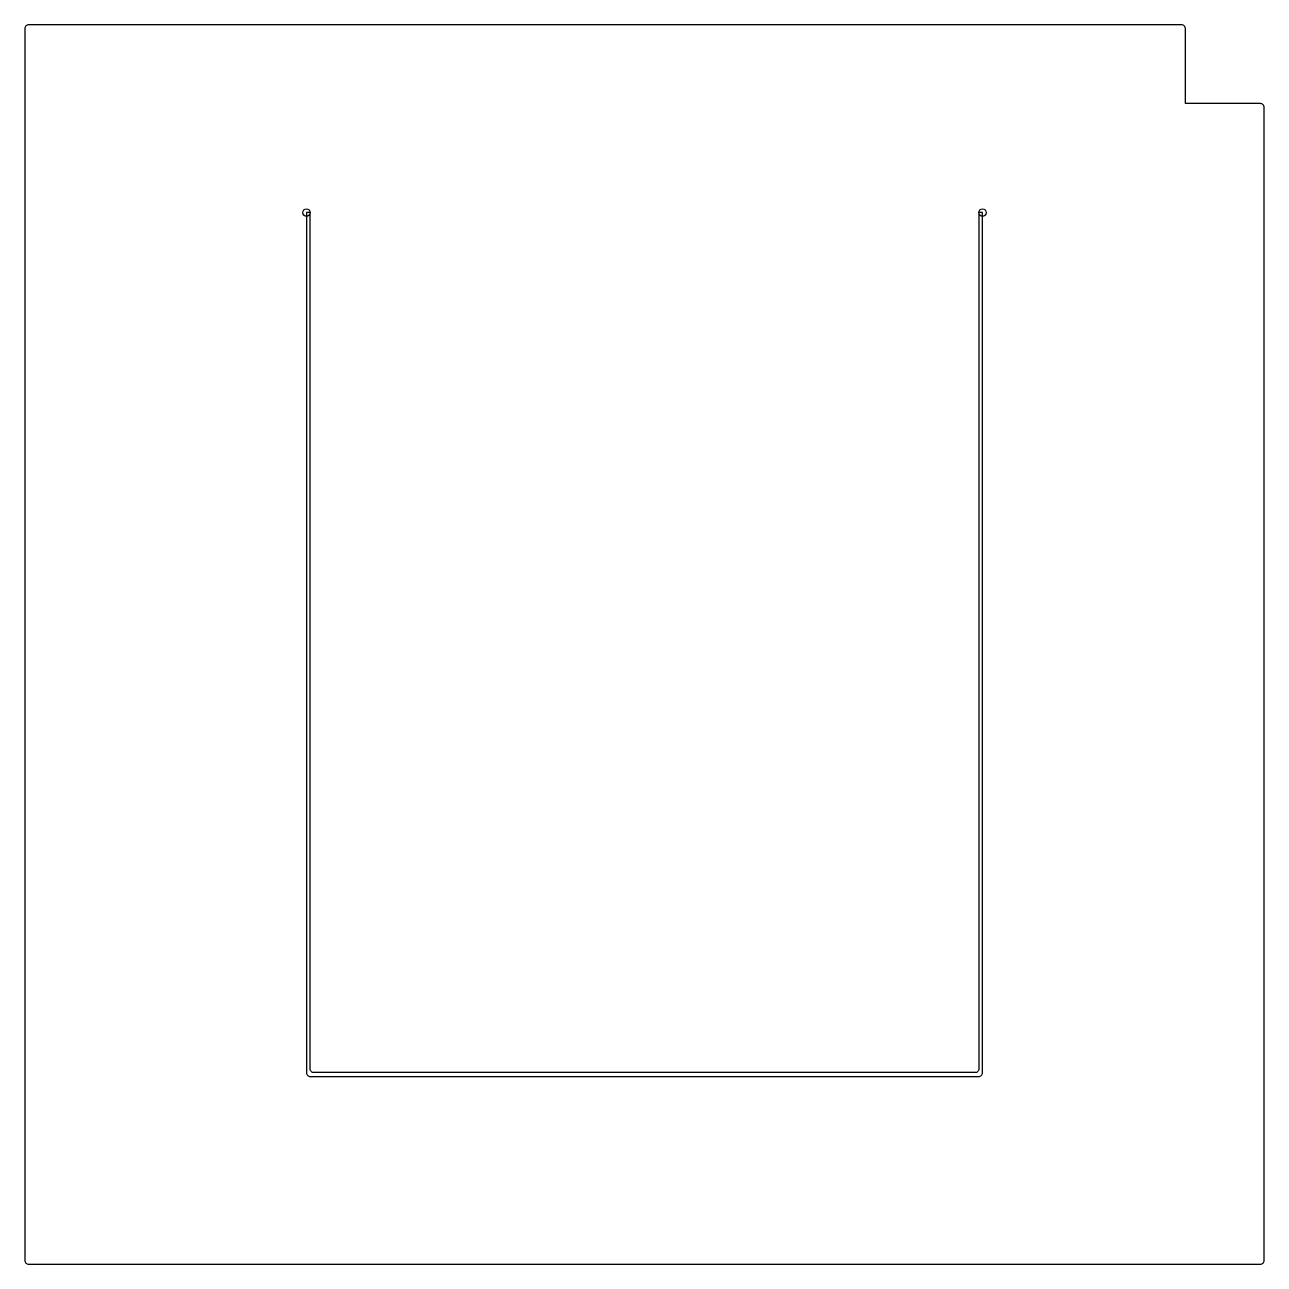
# Model space of a CAD drawing. Header units: inches. Extents: x 0 to 16.5, y -16.5 to 0.
import ezdxf

# ---------------------------------------------------------------- set-up
doc = ezdxf.new("R2010")
doc.units = ezdxf.units.IN
doc.layers.get('0').update_dxf_attribs({"linetype": 'CONTINUOUS'})

msp = doc.modelspace()

# ---------------------------------------------------------------- linework, layer by layer
for points in [[(15.4, 0), (0.05, 0, 0.414214), (0, -0.05), (0, -16.45, 0.414214), (0.05, -16.5), (16.45, -16.5, 0.414214), (16.5, -16.45), (16.5, -1.1, 0.414214), (16.45, -1.05), (15.45, -1.05), (15.45, -0.05, 0.414214)], [(12.75, -13.95), (12.75, -2.5), (12.7, -2.5), (12.7, -2.55), (12.7, -13.9, -0.414214), (12.65, -13.95), (3.85, -13.95, -0.414214), (3.8, -13.9), (3.8, -2.55), (3.8, -2.5), (3.75, -2.5), (3.75, -13.95, 0.414214), (3.8, -14), (12.7, -14, 0.414214)]]:
    msp.add_lwpolyline(points, format="xyb", close=True)
for centre, radius in [((3.75, -2.5), 0.05), ((12.75, -2.5), 0.0501)]:
    msp.add_circle(centre, radius)

doc.saveas('drawing.dxf')
